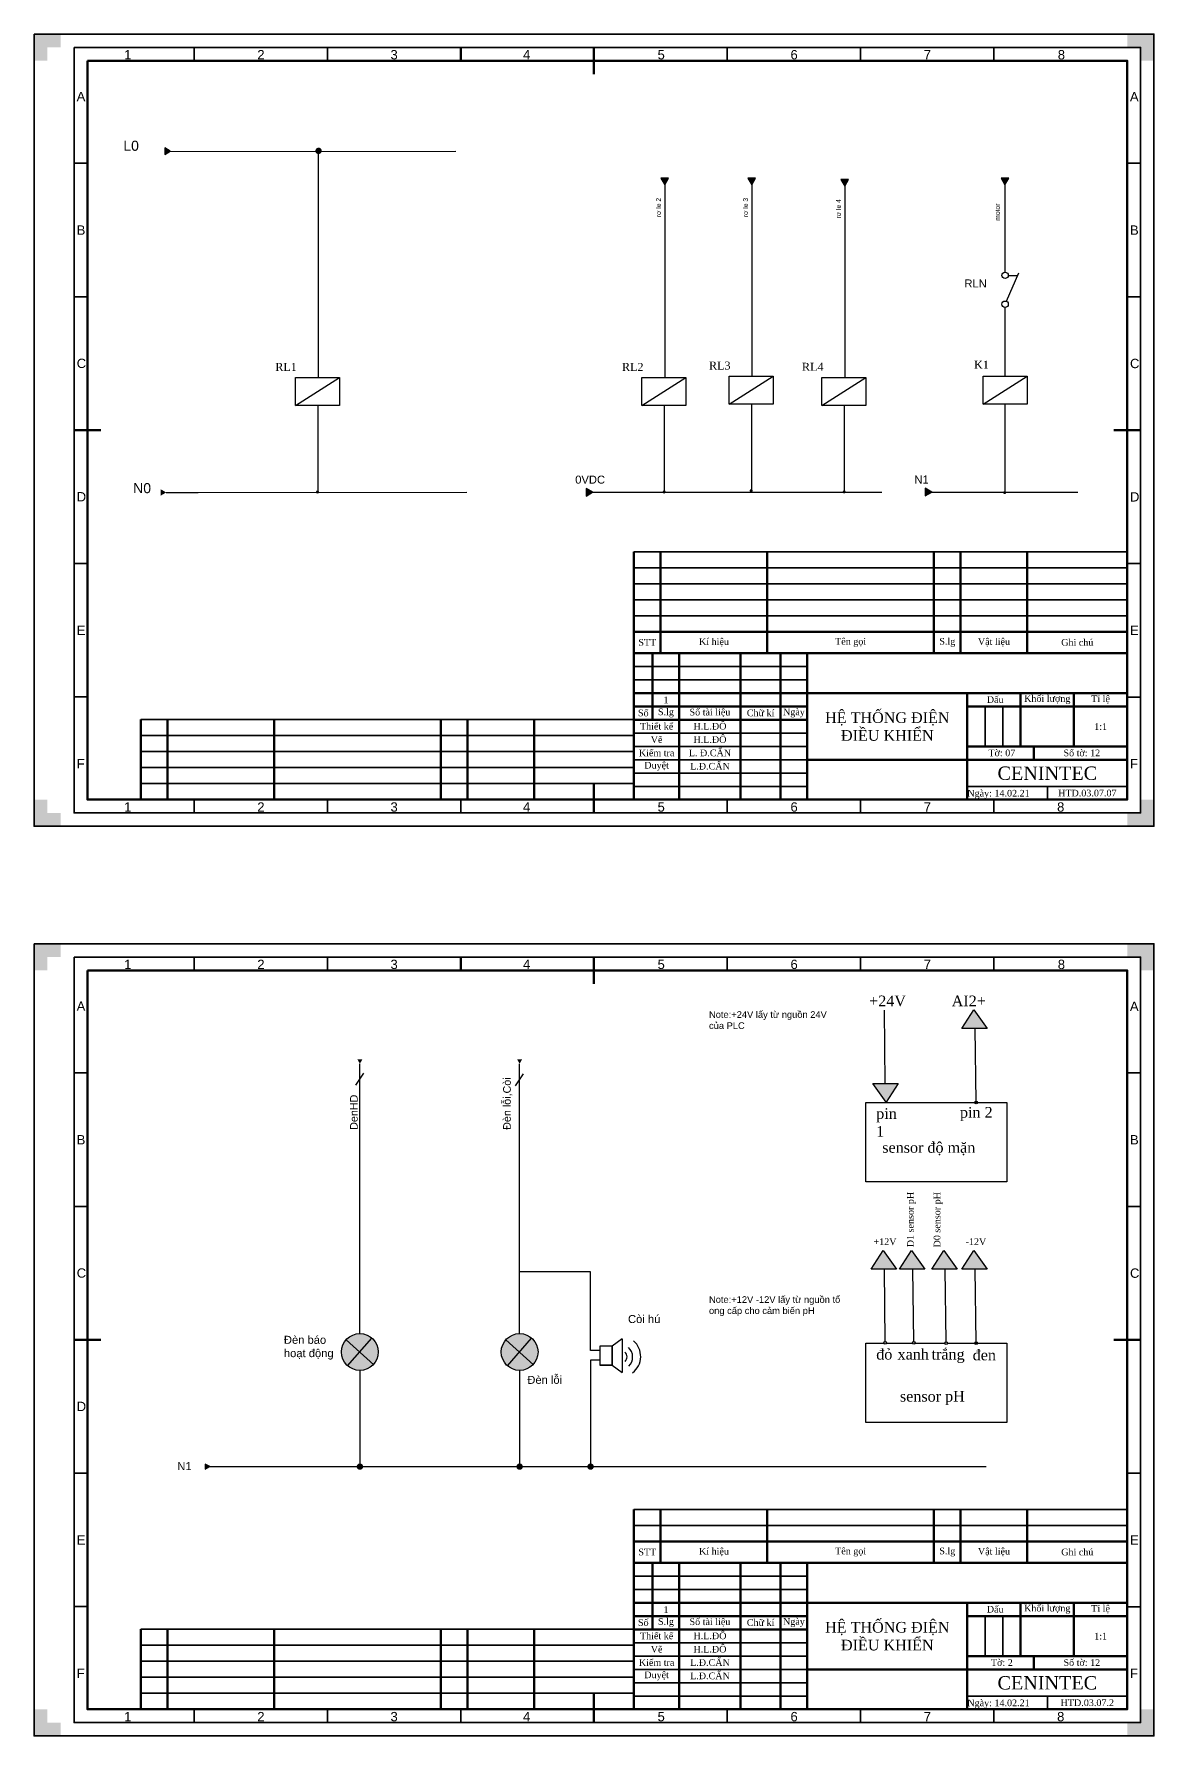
# Model space of a CAD drawing. Header units: inches. Extents: x 425 to 2523, y 1323 to 2367.
# Drawn here: x 1348 to 1768, y 1720 to 2358 of the extents above; entities that cross this region are included whole.
import ezdxf

# ---------------------------------------------------------------- set-up
doc = ezdxf.new("R2010")
doc.units = ezdxf.units.IN
doc.header["$MEASUREMENT"] = 0
for name, color, linetype in [('10', 1, 'Continuous'), ('2', 7, 'Continuous'), ('chinhs', 7, 'Continuous'), ('MISC', 2, 'Continuous'), ('SYMS', 7, 'Continuous')]:
    doc.layers.add(name, color=color, linetype=linetype)
for name, color, linetype, lineweight in [('Khung ban ve', 5, 'Continuous', 70), ('Manh khung ten', 15, 'Continuous', 35), ('Net chu', 30, 'Continuous', 50), ('THIN', 5, 'Continuous', 25)]:
    doc.layers.add(name, color=color, linetype=linetype, lineweight=lineweight)
doc.styles.add('0907', font='arial.ttf', dxfattribs={"height": 20})
doc.styles.get("Standard").update_dxf_attribs({"font": 'times.ttf', "height": 4})
doc.styles.add('STYLE1', font='arial.ttf', dxfattribs={"height": 10})
doc.styles.add('WD', font='arial.ttf', dxfattribs={"height": 2.5})

# ---------------------------------------------------------------- blocks, each defined once
blk = doc.blocks.new('dau-xen')
at = {"layer": 'THIN'}
for points in [[(0, 0), (5, 0), (0, 10), (5, 10)], [(0, 5), (0, 0), (10, 5), (10, 0)]]:
    blk.add_solid(points, dxfattribs=at)
blk = doc.blocks.new('out')
blk.add_hatch(color=256).paths.add_polyline_path([(1893.94, 2268.02), (1892.74, 2265.95), (1895.14, 2265.95)])
blk.add_lwpolyline([(1893.94, 2268.02), (1892.74, 2265.95), (1895.14, 2265.95)], close=True)

msp = doc.modelspace()

# ---------------------------------------------------------------- hatches: boundary and pattern name
at = {"layer": '2', "lineweight": 25}
for color, points in [(256, [(1398.65, 2314.59), (1396.54, 2315.8), (1396.54, 2313.37)]), (256, [(1397.08, 2186.65), (1394.97, 2187.87), (1394.97, 2185.44)]), (3, [(1454.41, 2186.83, 1), (1453.21, 2186.83, 1)]), (3, [(1584.41, 2186.83, 1), (1583.21, 2186.83, 1)]), (3, [(1617.05, 2187.34, 1), (1615.85, 2187.34, 1)]), (3, [(1651.91, 2186.87, 1), (1650.71, 2186.87, 1)]), (3, [(1712.11, 2186.61, 1), (1710.91, 2186.61, 1)]), (256, [(1469.71, 1972.5), (1470.68, 1974.18), (1468.74, 1974.18)]), (256, [(1529.61, 1972.51), (1530.58, 1974.19), (1528.63, 1974.19)])]:
    msp.add_hatch(color=color, dxfattribs=at).paths.add_polyline_path(points)
at = {"layer": '2'}
msp.add_hatch(color=256, dxfattribs=at).paths.add_polyline_path([(1413.39, 1821.47), (1411.71, 1822.45), (1411.71, 1820.5)])
at = {"layer": 'MISC'}
h = msp.add_hatch(color=256, dxfattribs=at)
h.dxf.hatch_style = 1
h.paths.add_polyline_path([(1667.18, 1867.9, 1), (1666.18, 1867.9, 1)])
h.paths.add_polyline_path([(1677.9, 1867.86, 1), (1676.9, 1867.86, 1)])
h.paths.add_polyline_path([(1689.05, 1867.74, 1), (1690.05, 1867.74, 1)])
at = {"layer": 'SYMS'}
h = msp.add_hatch(color=256, dxfattribs=at)
h.dxf.hatch_style = 1
h.paths.add_polyline_path([(1699.98, 1992.73), (1695.48, 1985.73), (1704.98, 1985.73)])
h = msp.add_hatch(color=2, dxfattribs=at)
h.dxf.hatch_style = 1
h.paths.add_polyline_path([(1469.63, 1864.42), (1464.55, 1869.02, 0.183306), (1462.81, 1864.44, 0.214278), (1465.13, 1859.29)])
h.paths.add_polyline_path([(1474.22, 1869.66, 0.410781), (1464.55, 1869.02), (1469.63, 1864.42)])
h.paths.add_polyline_path([(1474.78, 1859.77, 0.188387), (1476.61, 1864.44, 0.217683), (1474.22, 1869.66), (1469.63, 1864.42)])
h.paths.add_polyline_path([(1474.78, 1859.77), (1469.63, 1864.42), (1465.13, 1859.29, 0.408845)])
h.paths.add_polyline_path([(1528.47, 1946.99), (1528.47, 1968.12), (1522.54, 1968.12), (1522.54, 1946.99)], flags=9)
h.paths.add_polyline_path([(1470.46, 1946.69), (1470.46, 1961.32), (1464.53, 1961.32), (1464.53, 1946.69)], flags=9)
h.paths.add_polyline_path([(1531.74, 1850.22), (1546.3, 1850.22), (1546.3, 1856.41), (1531.74, 1856.41)], flags=9)
h.paths.add_polyline_path([(1569.31, 1873.6), (1582.93, 1873.6), (1582.93, 1879.78), (1569.31, 1879.78)], flags=9)
h.paths.add_polyline_path([(1440.18, 1860.83), (1460.33, 1860.83), (1460.33, 1872.03), (1440.18, 1872.03)], flags=9)
h.paths.add_polyline_path([(1400.18, 1818.49), (1407.03, 1818.49), (1407.03, 1824.67), (1400.18, 1824.67)], flags=9)
h = msp.add_hatch(color=256, dxfattribs=at)
h.dxf.hatch_style = 1
h.paths.add_polyline_path([(1667.1, 1958.03), (1671.6, 1965.03), (1662.1, 1965.03)])
h = msp.add_hatch(color=1, dxfattribs=at)
h.dxf.hatch_style = 1
h.paths.add_polyline_path([(1701.27, 1957.95, 1), (1700.27, 1957.95, 1)])
h = msp.add_hatch(color=256, dxfattribs=at)
h.dxf.hatch_style = 1
h.paths.add_polyline_path([(1665.9, 1902.52), (1661.4, 1895.52), (1670.9, 1895.52)])
h = msp.add_hatch(color=256, dxfattribs=at)
h.dxf.hatch_style = 1
h.paths.add_polyline_path([(1676.63, 1902.52), (1672.13, 1895.52), (1681.63, 1895.52)])
h = msp.add_hatch(color=256, dxfattribs=at)
h.dxf.hatch_style = 1
h.paths.add_polyline_path([(1688.75, 1902.52), (1684.25, 1895.52), (1693.75, 1895.52)])
h = msp.add_hatch(color=256, dxfattribs=at)
h.dxf.hatch_style = 1
h.paths.add_polyline_path([(1699.98, 1902.52), (1695.48, 1895.52), (1704.98, 1895.52)])
h = msp.add_hatch(color=1, dxfattribs=at)
h.dxf.hatch_style = 1
h.paths.add_polyline_path([(1524.44, 1869.02, 0.183306), (1522.71, 1864.44, 0.214278), (1525.02, 1859.29), (1529.53, 1864.42)])
h.paths.add_polyline_path([(1534.12, 1869.66, 0.410781), (1524.44, 1869.02), (1529.53, 1864.42)])
h.paths.add_polyline_path([(1536.5, 1864.44, 0.217683), (1534.12, 1869.66), (1529.53, 1864.42), (1534.68, 1859.77, 0.188387)])
h.paths.add_polyline_path([(1534.68, 1859.77), (1529.53, 1864.42), (1525.02, 1859.29, 0.408845)])
h = msp.add_hatch(color=1, dxfattribs=at)
h.dxf.hatch_style = 1
h.paths.add_polyline_path([(1701.27, 1867.74, 1), (1700.27, 1867.74, 1)])

# ---------------------------------------------------------------- linework, layer by layer
for p, q in [((1584.01, 2268.87), (1584.01, 2229.71)), ((1616.65, 2269.38), (1616.65, 2230.22)), ((1651.51, 2268.9), (1651.51, 2229.75)), ((1469.71, 1871.14), (1469.71, 1972.5)), ((1529.6, 1871.14), (1529.6, 1972.5)), ((1469.63, 1864.55), (1469.63, 1864.42)), ((1529.53, 1864.55), (1529.53, 1864.42)), ((1469.71, 1857.35), (1469.71, 1821.47)), ((1529.6, 1857.35), (1529.6, 1821.47)), ((1559.71, 1861.36), (1559.71, 1861.36))]:
    msp.add_line(p, q)
at = {"color": 3}
for p, q in [((1397.07, 2186.68), (1409.09, 2186.68)), ((1409.09, 2186.68), (1509.78, 2186.76)), ((1557, 2186.72), (1569.02, 2186.72)), ((1569.02, 2186.72), (1665.5, 2186.76)), ((1684.18, 2186.77), (1739, 2186.8))]:
    msp.add_line(p, q, dxfattribs=at)
at = {"layer": '2', "color": 1, "lineweight": 25}
msp.add_line((1397, 2314.5), (1505.66, 2314.56), dxfattribs=at)
at = {"layer": '2', "lineweight": 25}
for p, q in [((1454.01, 2314.1), (1454.03, 2229.71)), ((1584.01, 2302), (1584.03, 2237.13)), ((1616.65, 2302), (1616.67, 2237.64)), ((1651.51, 2301.5), (1651.53, 2237.17)), ((1454, 2186.72), (1454, 2219.21)), ((1584, 2186.73), (1584, 2219.21)), ((1616.64, 2187.24), (1616.64, 2219.72)), ((1651.5, 2186.76), (1651.5, 2219.25))]:
    msp.add_line(p, q, dxfattribs=at)
at = {"layer": '2', "color": 0, "lineweight": 25}
for p, q in [((1465.11, 1859.27), (1474.21, 1869.64)), ((1525.01, 1859.27), (1534.1, 1869.64)), ((1464.52, 1869.05), (1474.9, 1859.66)), ((1524.41, 1869.05), (1534.79, 1859.66))]:
    msp.add_line(p, q, dxfattribs=at)
at = {"layer": '2', "color": 3}
msp.add_line((1412.94, 1821.47), (1704.59, 1821.47), dxfattribs=at)
at = {"layer": '2', "lineweight": 25}
msp.add_lwpolyline([(1398.61, 2314.59), (1396.5, 2315.81), (1396.5, 2313.37)], close=True, dxfattribs=at)
at = {"layer": '2', "color": 1, "const_width": 1.2}
msp.add_lwpolyline([(1454.2, 2314.1, 1), (1454.2, 2315.3, 1)], format="xyb", close=True, dxfattribs=at)
at = {"layer": '2'}
msp.add_lwpolyline([(1413.39, 1821.47), (1411.71, 1822.45), (1411.71, 1820.5)], close=True, dxfattribs=at)
at = {"layer": '2', "color": 3, "linetype": 'Continuous', "const_width": 1.2}
for points in [[(1469.71, 1820.87, 1), (1469.71, 1822.07, 1)], [(1529.6, 1820.87, 1), (1529.6, 1822.07, 1)], [(1556.21, 1820.87, 1), (1556.21, 1822.07, 1)]]:
    msp.add_lwpolyline(points, format="xyb", close=True, dxfattribs=at)
at = {"layer": '2', "color": 0, "lineweight": 25}
for centre in [(1469.71, 1864.44), (1529.61, 1864.44)]:
    msp.add_circle(centre, 6.9, dxfattribs=at)
at = {"layer": 'chinhs', "color": 0, "ltscale": 50}
msp.add_line((1568.01, 1869.36), (1564.31, 1866.56), dxfattribs=at)
at = {"layer": 'chinhs'}
for p, q in [((1568.01, 1869.36), (1568.01, 1856.7)), ((1564.31, 1866.56), (1564.31, 1859.5)), ((1564.31, 1859.5), (1559.71, 1859.5)), ((1564.31, 1859.5), (1568.01, 1856.7))]:
    msp.add_line(p, q, dxfattribs=at)
msp.add_lwpolyline([(1564.31, 1866.56), (1559.71, 1866.56), (1559.71, 1859.5), (1564.31, 1859.5)], close=True, dxfattribs=at)
for centre, radius, start, end in [((1567.61, 1862.6), 2.3, 312.32653, 50.43586), ((1567, 1862.55), 5, 315.92837, 46.42794), ((1567.36, 1862.79), 7.66, 307.17881, 49.51585)]:
    msp.add_arc(centre, radius, start, end, dxfattribs=at)
at = {"layer": 'Khung ban ve'}
for p, q in [((1557.5, 2353.5), (1557.5, 2343.5)), ((1362.5, 2210), (1372.5, 2210)), ((1752.5, 2210), (1762.5, 2210)), ((1572.5, 2126.38), (1572.5, 2164.38)), ((1582.5, 2126.38), (1582.5, 2164.38)), ((1622.5, 2126.38), (1622.5, 2164.38)), ((1685, 2126.38), (1685, 2164.38)), ((1695, 2126.38), (1695, 2164.38)), ((1720, 2126.38), (1720, 2164.38)), ((1572.5, 2134.38), (1757.52, 2134.38)), ((1572.5, 2071.38), (1572.5, 2126.38)), ((1572.5, 2126.38), (1757.52, 2126.38)), ((1579.5, 2101.38), (1579.5, 2126.38)), ((1589.5, 2071.38), (1589.5, 2126.38)), ((1612.5, 2071.38), (1612.5, 2126.38)), ((1627.5, 2071.38), (1627.5, 2126.38)), ((1637.5, 2071.38), (1637.5, 2126.38)), ((1757.5, 2121.38), (1757.52, 2121.38)), ((1757.5, 2116.38), (1757.52, 2116.38)), ((1572.5, 2111.38), (1757.52, 2111.38)), ((1572.5, 2106.38), (1637.5, 2106.38)), ((1697.5, 2071.38), (1697.5, 2111.38)), ((1697.5, 2106.38), (1757.52, 2106.38)), ((1717.5, 2091.38), (1717.5, 2111.38)), ((1737.5, 2091.38), (1737.5, 2111.38)), ((1387.5, 2071.5), (1387.5, 2101.5)), ((1397.5, 2071.5), (1397.5, 2101.5)), ((1437.5, 2071.5), (1437.5, 2101.5)), ((1500, 2071.5), (1500, 2101.5)), ((1510, 2071.5), (1510, 2101.5)), ((1535, 2071.5), (1535, 2101.5)), ((1572.5, 2101.38), (1637.5, 2101.38)), ((1757.5, 2101.38), (1757.52, 2101.38)), ((1757.5, 2096.38), (1757.52, 2096.38)), ((1757.5, 2086.38), (1637.5, 2086.38)), ((1697.5, 2091.38), (1757.52, 2091.38)), ((1722.5, 2086.38), (1722.5, 2091.38)), ((1757.5, 2081.38), (1757.52, 2081.38)), ((1557.5, 2077.43), (1557.5, 2066.5)), ((1557.5, 2012.5), (1557.5, 2002.5)), ((1362.5, 1869), (1372.5, 1869)), ((1752.5, 1869), (1762.5, 1869)), ((1572.5, 1785.38), (1572.5, 1805.38)), ((1582.5, 1785.38), (1582.5, 1805.38)), ((1622.5, 1785.38), (1622.5, 1805.38)), ((1685, 1785.38), (1685, 1805.38)), ((1695, 1785.38), (1695, 1805.38)), ((1720, 1785.38), (1720, 1805.38)), ((1572.5, 1793.38), (1757.52, 1793.38)), ((1572.5, 1730.38), (1572.5, 1785.38)), ((1572.5, 1785.38), (1757.52, 1785.38)), ((1579.5, 1760.38), (1579.5, 1785.38)), ((1589.5, 1730.38), (1589.5, 1785.38)), ((1612.5, 1730.38), (1612.5, 1785.38)), ((1627.5, 1730.38), (1627.5, 1785.38)), ((1637.5, 1730.38), (1637.5, 1785.38)), ((1757.5, 1780.38), (1757.52, 1780.38)), ((1757.5, 1775.38), (1757.52, 1775.38)), ((1572.5, 1770.38), (1757.52, 1770.38)), ((1697.5, 1730.38), (1697.5, 1770.38)), ((1717.5, 1750.38), (1717.5, 1770.38)), ((1737.5, 1750.38), (1737.5, 1770.38)), ((1572.5, 1765.38), (1637.5, 1765.38)), ((1697.5, 1765.38), (1757.52, 1765.38)), ((1387.5, 1730.5), (1387.5, 1760.5)), ((1397.5, 1730.5), (1397.5, 1760.5)), ((1437.5, 1730.5), (1437.5, 1760.5)), ((1500, 1730.5), (1500, 1760.5)), ((1510, 1730.5), (1510, 1760.5)), ((1535, 1730.5), (1535, 1760.5)), ((1572.5, 1760.38), (1637.5, 1760.38)), ((1757.5, 1760.38), (1757.52, 1760.38)), ((1757.5, 1755.38), (1757.52, 1755.38)), ((1697.5, 1750.38), (1757.52, 1750.38)), ((1722.5, 1745.38), (1722.5, 1750.38)), ((1757.5, 1745.38), (1637.5, 1745.38)), ((1557.5, 1736.43), (1557.5, 1725.5)), ((1757.5, 1740.38), (1757.52, 1740.38))]:
    msp.add_line(p, q, dxfattribs=at)
for points in [[(1367.5, 2348.5), (1757.5, 2348.5), (1757.5, 2071.5), (1367.5, 2071.5)], [(1367.5, 2007.5), (1757.5, 2007.5), (1757.5, 1730.5), (1367.5, 1730.5)]]:
    msp.add_lwpolyline(points, close=True, dxfattribs=at)
at = {"layer": 'Manh khung ten'}
for p, q in [((1407.5, 2353.5), (1407.5, 2348.5)), ((1457.5, 2353.5), (1457.5, 2348.5)), ((1607.5, 2353.5), (1607.5, 2348.5)), ((1657.5, 2353.5), (1657.5, 2348.5)), ((1707.5, 2353.5), (1707.5, 2348.5)), ((1367.47, 2310.04), (1362.48, 2310.04)), ((1762.47, 2310.04), (1757.48, 2310.04)), ((1367.48, 2260), (1362.5, 2260)), ((1762.48, 2260), (1757.5, 2260)), ((1572.5, 2164.38), (1757.52, 2164.38)), ((1367.48, 2160.04), (1362.5, 2160.04)), ((1572.5, 2158.38), (1757.52, 2158.38)), ((1762.48, 2160), (1757.5, 2160)), ((1572.5, 2152.38), (1757.52, 2152.38)), ((1572.5, 2146.38), (1757.52, 2146.38)), ((1572.5, 2140.38), (1757.52, 2140.38)), ((1572.5, 2121.38), (1637.5, 2121.38)), ((1572.5, 2116.38), (1637.5, 2116.38)), ((1367.5, 2110), (1362.52, 2110)), ((1704.17, 2091.38), (1704.17, 2106.38)), ((1710.83, 2091.38), (1710.83, 2106.38)), ((1762.5, 2109.96), (1757.52, 2109.96)), ((1387.5, 2101.5), (1572.52, 2101.5)), ((1387.5, 2095.5), (1572.52, 2095.5)), ((1572.5, 2096.38), (1637.5, 2096.38)), ((1387.5, 2089.5), (1572.52, 2089.5)), ((1572.5, 2091.38), (1637.5, 2091.38)), ((1572.5, 2086.38), (1637.5, 2086.38)), ((1387.5, 2083.5), (1572.52, 2083.5)), ((1572.5, 2081.38), (1637.5, 2081.38)), ((1387.5, 2077.5), (1572.52, 2077.5)), ((1572.5, 2076.38), (1637.5, 2076.38)), ((1697.5, 2076.38), (1757.52, 2076.38)), ((1727.51, 2076.38), (1727.51, 2071.5)), ((1407.5, 2071.5), (1407.5, 2066.5)), ((1457.5, 2071.5), (1457.5, 2066.5)), ((1507.5, 2071.5), (1507.5, 2066.5)), ((1607.5, 2071.5), (1607.5, 2066.5)), ((1657.5, 2071.5), (1657.5, 2066.5)), ((1707.5, 2071.5), (1707.5, 2066.5)), ((1407.5, 2012.5), (1407.5, 2007.5)), ((1457.5, 2012.5), (1457.5, 2007.5)), ((1607.5, 2012.5), (1607.5, 2007.5)), ((1657.5, 2012.5), (1657.5, 2007.5)), ((1707.5, 2012.5), (1707.5, 2007.5)), ((1367.47, 1969.04), (1362.48, 1969.04)), ((1762.47, 1969.04), (1757.48, 1969.04)), ((1367.48, 1919), (1362.5, 1919)), ((1762.48, 1919), (1757.5, 1919)), ((1367.48, 1819.04), (1362.5, 1819.04)), ((1762.48, 1819), (1757.5, 1819)), ((1572.5, 1805.38), (1757.52, 1805.38)), ((1572.5, 1799.38), (1757.52, 1799.38)), ((1572.5, 1780.38), (1637.5, 1780.38)), ((1572.5, 1775.38), (1637.5, 1775.38)), ((1367.5, 1769), (1362.52, 1769)), ((1762.5, 1768.96), (1757.52, 1768.96)), ((1704.17, 1750.38), (1704.17, 1765.38)), ((1710.83, 1750.38), (1710.83, 1765.38)), ((1387.5, 1760.5), (1572.52, 1760.5)), ((1387.5, 1754.5), (1572.52, 1754.5)), ((1572.5, 1755.38), (1637.5, 1755.38)), ((1387.5, 1748.5), (1572.52, 1748.5)), ((1572.5, 1750.38), (1637.5, 1750.38)), ((1387.5, 1742.5), (1572.52, 1742.5)), ((1572.5, 1745.38), (1637.5, 1745.38)), ((1387.5, 1736.5), (1572.52, 1736.5)), ((1572.5, 1740.38), (1637.5, 1740.38)), ((1572.5, 1735.38), (1637.5, 1735.38)), ((1697.5, 1735.38), (1757.52, 1735.38)), ((1727.51, 1735.38), (1727.51, 1730.5)), ((1407.5, 1730.5), (1407.5, 1725.5)), ((1457.5, 1730.5), (1457.5, 1725.5)), ((1507.5, 1730.5), (1507.5, 1725.5)), ((1607.5, 1730.5), (1607.5, 1725.5)), ((1657.5, 1730.5), (1657.5, 1725.5)), ((1707.5, 1730.5), (1707.5, 1725.5))]:
    msp.add_line(p, q, dxfattribs=at)
at = {"layer": 'Manh khung ten', "lineweight": 25}
for points in [[(1347.5, 2061.5), (1767.5, 2061.5), (1767.5, 2358.5), (1347.5, 2358.5)], [(1347.5, 1720.5), (1767.5, 1720.5), (1767.5, 2017.5), (1347.5, 2017.5)]]:
    msp.add_lwpolyline(points, close=True, dxfattribs=at)
at = {"layer": 'Manh khung ten'}
for points in [[(1347.5, 2358.5), (1767.5, 2358.5), (1767.5, 2061.5), (1347.5, 2061.5)], [(1362.5, 2353.5), (1762.5, 2353.5), (1762.5, 2066.5), (1362.5, 2066.5)], [(1347.5, 2017.5), (1767.5, 2017.5), (1767.5, 1720.5), (1347.5, 1720.5)], [(1362.5, 2012.5), (1762.5, 2012.5), (1762.5, 1725.5), (1362.5, 1725.5)]]:
    msp.add_lwpolyline(points, close=True, dxfattribs=at)
at = {"layer": 'Net chu'}
for p, q in [((1507.5, 2353.5), (1507.5, 2348.5)), ((1507.5, 2012.5), (1507.5, 2007.5))]:
    msp.add_line(p, q, dxfattribs=at)
at = {"layer": 'SYMS'}
for p, q in [((1711.66, 2269.24), (1711.66, 2302.14)), ((1712.86, 2268.04), (1716.4, 2268.04)), ((1711.66, 2230.26), (1711.66, 2256.02)), ((1445.5, 2219.21), (1462, 2229.71)), ((1575.5, 2219.21), (1592, 2229.71)), ((1608.14, 2219.72), (1624.64, 2230.22)), ((1643, 2219.25), (1659.5, 2229.75)), ((1703.41, 2219.76), (1719.91, 2230.26)), ((1711.59, 2219.76), (1711.59, 2186.79)), ((1666.31, 1992.53), (1666.6, 1965.03)), ((1695.48, 1985.73), (1699.98, 1992.73)), ((1699.98, 1992.73), (1704.98, 1985.73)), ((1704.98, 1985.73), (1695.48, 1985.73)), ((1700.77, 1958.23), (1700.48, 1985.73)), ((1468.21, 1964.5), (1471.21, 1969)), ((1528.1, 1964.25), (1531.1, 1968.75)), ((1662.1, 1965.03), (1671.6, 1965.03)), ((1667.1, 1958.03), (1662.1, 1965.03)), ((1671.6, 1965.03), (1667.1, 1958.03)), ((1661.4, 1895.52), (1665.9, 1902.52)), ((1665.9, 1902.52), (1670.9, 1895.52)), ((1672.13, 1895.52), (1676.63, 1902.52)), ((1676.63, 1902.52), (1681.63, 1895.52)), ((1684.25, 1895.52), (1688.75, 1902.52)), ((1688.75, 1902.52), (1693.75, 1895.52)), ((1695.48, 1895.52), (1699.98, 1902.52)), ((1699.98, 1902.52), (1704.98, 1895.52)), ((1670.9, 1895.52), (1661.4, 1895.52)), ((1666.68, 1868.4), (1666.4, 1895.52)), ((1681.63, 1895.52), (1672.13, 1895.52)), ((1677.41, 1868.36), (1677.13, 1895.52)), ((1693.75, 1895.52), (1684.25, 1895.52)), ((1689.53, 1868.24), (1689.25, 1895.52)), ((1704.98, 1895.52), (1695.48, 1895.52)), ((1700.77, 1868.02), (1700.48, 1895.52)), ((1556.21, 1894.5), (1529.6, 1894.5)), ((1556.21, 1865), (1556.21, 1894.5)), ((1559.71, 1865), (1556.21, 1865)), ((1559.71, 1861.36), (1556.21, 1861.36)), ((1556.21, 1861.36), (1556.21, 1821.47))]:
    msp.add_line(p, q, dxfattribs=at)
at = {"layer": 'SYMS', "color": 0}
msp.add_line((1712.14, 2258.31), (1716.83, 2269.02), dxfattribs=at)
at = {"layer": 'SYMS'}
for points in [[(1445.5, 2229.71), (1462, 2229.71), (1462, 2219.21), (1445.5, 2219.21), (1445.5, 2229.71)], [(1575.5, 2229.71), (1592, 2229.71), (1592, 2219.21), (1575.5, 2219.21), (1575.5, 2229.71)], [(1608.14, 2230.22), (1624.64, 2230.22), (1624.64, 2219.72), (1608.14, 2219.72), (1608.14, 2230.22)], [(1643, 2229.75), (1659.5, 2229.75), (1659.5, 2219.25), (1643, 2219.25), (1643, 2229.75)], [(1703.41, 2230.26), (1719.91, 2230.26), (1719.91, 2219.76), (1703.41, 2219.76), (1703.41, 2230.26)]]:
    msp.add_lwpolyline(points, dxfattribs=at)
at = {"layer": 'SYMS', "color": 2}
for points in [[(1666.68, 1957.99), (1712.38, 1957.99), (1712.38, 1928.18), (1659.5, 1928.18), (1659.5, 1957.99), (1666.68, 1957.99)], [(1690.05, 1867.78), (1712.38, 1867.78), (1712.38, 1837.97), (1659.5, 1837.97), (1659.5, 1867.78), (1666.2, 1867.78)], [(1667.17, 1867.78), (1676.91, 1867.78)], [(1677.9, 1867.78), (1689.06, 1867.78)]]:
    msp.add_lwpolyline(points, dxfattribs=at)
at = {"layer": 'SYMS', "color": 1}
for centre in [(1711.66, 2268.04), (1711.66, 2257.21)]:
    msp.add_circle(centre, 1.2, dxfattribs=at)
at = {"layer": 'SYMS'}
for centre in [(1700.77, 1957.95), (1666.68, 1867.9), (1677.4, 1867.86), (1689.55, 1867.74), (1700.77, 1867.74)]:
    msp.add_circle(centre, 0.5, dxfattribs=at)

# ---------------------------------------------------------------- block references
at = {"xscale": 1.2, "yscale": 1.2, "zscale": 1.2}
for p, rotation in [((3856.74, 5023.63), 180), ((3889.38, 5023.63), 180), ((3924.24, 5023.13), 180), ((3984.32, 5023.65), 180), ((-1164.63, 4459.45), 270), ((-1037.45, 4459.5), 270)]:
    msp.add_blockref('out', p, dxfattribs=dict(at, rotation=rotation))
at = {"layer": 'Manh khung ten', "xscale": -1, "rotation": 180}
for p in [(1347.5, 2358.5), (1347.5, 2017.5)]:
    msp.add_blockref('dau-xen', p, dxfattribs=at)
at = {"layer": 'Manh khung ten', "rotation": 180}
for p in [(1767.5, 2358.5), (1767.5, 2017.5)]:
    msp.add_blockref('dau-xen', p, dxfattribs=at)
at = {"layer": 'Manh khung ten'}
for p in [(1347.5, 2061.5), (1347.5, 1720.5)]:
    msp.add_blockref('dau-xen', p, dxfattribs=at)
at = {"layer": 'Manh khung ten', "xscale": -1}
for p in [(1767.5, 2061.5), (1767.5, 1720.5)]:
    msp.add_blockref('dau-xen', p, dxfattribs=at)

# ---------------------------------------------------------------- texts
at = {"insert": (1696.41, 2266.51), "char_height": 3, "width": 8.2552, "attachment_point": 1, "style": 'WD'}
msp.add_mtext('\\pt3;RLN', dxfattribs=at)
at = {"attachment_point": 5}
for s, insert, char_height, width in [('HỆ THỐNG ĐIỆN ĐIỀU KHIỂN', (1667.5, 2098.88), 4, 60), ('1:1', (1747.51, 2098.88), 2.5, 20.0168), ('{\\fTimes New Roman|b0|i0|c238|p18;HTD.0}3{\\fTimes New Roman|b0|i0|c238|p18;.0}7{\\fTimes New Roman|b0|i0|c238|p18;.0}7', (1742.5, 2073.94), 2.5, 29.9915), ('HỆ THỐNG ĐIỆN ĐIỀU KHIỂN', (1667.5, 1757.88), 4, 60), ('1:1', (1747.51, 1757.88), 2.5, 20.0168), ('{\\fTimes New Roman|b0|i0|c238|p18;HTD.0}3{\\fTimes New Roman|b0|i0|c238|p18;.0}7{\\fTimes New Roman|b0|i0|c238|p18;.}2', (1742.5, 1732.94), 2.5, 29.9915)]:
    msp.add_mtext(s, dxfattribs=dict(at, insert=insert, char_height=char_height, width=width))
at = {"color": 2, "linetype": 'ByBlock', "lineweight": 25, "char_height": 2.5, "width": 30.0084, "attachment_point": 1}
for insert in [(1697.5, 2075.16), (1697.5, 1734.16)]:
    msp.add_mtext('{\\fTimes New Roman|b0|i0|c0|p18;Ngày: 14.02.21}', dxfattribs=dict(at, insert=insert))
at = {"layer": '10', "char_height": 2.5, "attachment_point": 1, "style": 'STYLE1'}
for s, insert in [('Note:+24V lấy từ nguồn 24V của PLC', (1600.63, 1992.19)), ('Note:+12V -12V lấy từ nguồn tổ ong cấp cho cảm biến pH', (1600.63, 1885.35))]:
    msp.add_mtext_dynamic_manual_height_columns(s, width=50.506, gutter_width=50, heights=[0], dxfattribs=dict(at, insert=insert))
at = {"layer": '2', "color": 0, "attachment_point": 1, "rotation": 90, "style": 'WD'}
for s, insert, char_height, width in [('rơ le 2', (1580.79, 2289.86), 1.8, 27.2678), ('rơ le 3', (1613.42, 2289.86), 1.8, 27.2678), ('rơ le 4', (1648.29, 2289.36), 1.8, 27.2678), ('motor ', (1707.91, 2288.51), 1.8, 24.6997), ('Đèn lỗi,Còi', (1523.41, 1947.72), 2.88, 32.7214), ('DenHD', (1466.01, 1947.72), 2.88, 32.7214)]:
    msp.add_mtext(s, dxfattribs=dict(at, insert=insert, char_height=char_height, width=width))
at = {"layer": '2', "color": 0, "char_height": 3, "width": 27.2678, "attachment_point": 1, "style": 'WD'}
for s, insert in [('0VDC', (1550.46, 2192.96)), ('N1', (1677.64, 2193.01))]:
    msp.add_mtext(s, dxfattribs=dict(at, insert=insert))
at = {"layer": 'Net chu', "style": '0907'}
for s, p in [('1', (1381.31, 2349)), ('2', (1431.23, 2349)), ('3', (1481.18, 2349)), ('4', (1530.88, 2349)), ('5', (1581.34, 2349)), ('6', (1631.19, 2349)), ('7', (1681.17, 2349)), ('8', (1731.42, 2349)), ('A', (1363.48, 2333.33)), ('A', (1758.48, 2333.29)), ('B', (1363.5, 2283.25)), ('B', (1758.5, 2283.25)), ('C', (1363.5, 2233.29)), ('C', (1758.5, 2233.25)), ('D', (1363.5, 2183.29)), ('D', (1758.5, 2183.25)), ('E', (1363.52, 2133.25)), ('E', (1758.52, 2133.22)), ('F', (1363.52, 2083.25)), ('F', (1758.52, 2083.22)), ('1', (1381.31, 2067)), ('2', (1431.23, 2067)), ('3', (1481.18, 2067)), ('4', (1530.88, 2067)), ('5', (1581.34, 2067)), ('6', (1631.19, 2067)), ('7', (1681.17, 2067)), ('8', (1731.17, 2067)), ('1', (1381.31, 2008)), ('2', (1431.23, 2008)), ('3', (1481.18, 2008)), ('4', (1530.88, 2008)), ('5', (1581.34, 2008)), ('6', (1631.19, 2008)), ('7', (1681.17, 2008)), ('8', (1731.42, 2008)), ('A', (1363.48, 1992.33)), ('A', (1758.48, 1992.29)), ('B', (1363.5, 1942.25)), ('B', (1758.5, 1942.25)), ('C', (1363.5, 1892.29)), ('C', (1758.5, 1892.25)), ('D', (1363.5, 1842.29)), ('E', (1363.52, 1792.25)), ('E', (1758.52, 1792.22)), ('F', (1363.52, 1742.25)), ('F', (1758.52, 1742.22)), ('1', (1381.31, 1726)), ('2', (1431.23, 1726)), ('3', (1481.18, 1726)), ('4', (1530.88, 1726)), ('5', (1581.34, 1726)), ('6', (1631.19, 1726)), ('7', (1681.17, 1726)), ('8', (1731.17, 1726))]:
    msp.add_text(s, height=3.5, dxfattribs=at).set_placement(p)
at = {"layer": 'Net chu', "attachment_point": 5}
for s, insert, char_height, width in [('{\\fTimes New Roman|b0|i0|c238|p18;S}TT', (1577.49, 2130.44), 2.5, 10.0169), ('Kí hiệu', (1602.49, 2130.44), 2.5, 40.0169), ('Tên gọi', (1653.74, 2130.44), 2.5, 62.5169), ('{\\fTimes New Roman|b0|i0|c238|p18;S}.lg', (1689.99, 2130.44), 2.5, 10.0169), ('Vật liệu', (1707.49, 2130.44), 2.5, 25.0169), ('Ghi chú', (1738.74, 2130.44), 2.5, 37.5168), ('Số', (1575.98, 2104), 2.5, 7), ('S.lg', (1584.48, 2104), 2.5, 10), ('1', (1584.5, 2108.88), 2.5, 10), ('Số tài liệu', (1600.98, 2104), 2.5, 23), ('Chữ kí', (1619.98, 2104), 2.5, 15), ('Ngày', (1632.48, 2104), 2.5, 10), (' Dấu', (1707.48, 2109), 2.5, 120.0168), ('Khối lượng', (1727.48, 2109), 2.5, 120.0168), ('Tỉ lệ', (1747.48, 2109), 2.5, 120.0168), ('Thiết kế', (1580.98, 2099), 2.5, 17), ('H.L.ĐÔ', (1600.99, 2099), 2.5, 23.0169), ('Vẽ', (1580.98, 2094), 2.5, 17), ('H.L.ĐÔ', (1600.99, 2094), 2.5, 23.0169), ('{\\fTimes New Roman|b0|i0|c186|p18;Kiểm tra}', (1580.98, 2089), 2.5, 17), ('L. Đ.CẨN', (1600.99, 2089), 2.5, 23.0169), ('{\\fTimes New Roman|b0|i0|c186|p18; Tờ:} 07', (1709.98, 2089), 2.5, 25), ('{\\fTimes New Roman|b0|i0|c186|p18; Số tờ:} 12', (1739.98, 2089), 2.5, 35), ('Duyệt', (1580.98, 2084), 2.5, 17), ('L.Đ.CẨN', (1600.99, 2084), 2.5, 23.0169), ('CENINTEC', (1727.5, 2081.38), 5, 60), ('{\\fTimes New Roman|b0|i0|c238|p18;S}TT', (1577.49, 1789.44), 2.5, 10.0169), ('Kí hiệu', (1602.49, 1789.44), 2.5, 40.0169), ('Tên gọi', (1653.74, 1789.44), 2.5, 62.5169), ('{\\fTimes New Roman|b0|i0|c238|p18;S}.lg', (1689.99, 1789.44), 2.5, 10.0169), ('Vật liệu', (1707.49, 1789.44), 2.5, 25.0169), ('Ghi chú', (1738.74, 1789.44), 2.5, 37.5168), ('1', (1584.5, 1767.88), 2.5, 10), (' Dấu', (1707.48, 1768), 2.5, 120.0168), ('Khối lượng', (1727.48, 1768), 2.5, 120.0168), ('Tỉ lệ', (1747.48, 1768), 2.5, 120.0168), ('Số', (1575.98, 1763), 2.5, 7), ('S.lg', (1584.48, 1763), 2.5, 10), ('Số tài liệu', (1600.98, 1763), 2.5, 23), ('Chữ kí', (1619.98, 1763), 2.5, 15), ('Ngày', (1632.48, 1763), 2.5, 10), ('Thiết kế', (1580.98, 1758), 2.5, 17), ('H.L.ĐÔ', (1600.99, 1758), 2.5, 23.0169), ('H.L.ĐÔ', (1600.99, 1753), 2.5, 23.0169), ('{\\fTimes New Roman|b0|i0|c186|p18;Kiểm tra}', (1580.98, 1748), 2.5, 17), ('Vẽ', (1580.98, 1753), 2.5, 17), ('L.Đ.CẨN', (1600.99, 1748), 2.5, 23.0169), ('{\\fTimes New Roman|b0|i0|c186|p18; Tờ:} 2', (1709.98, 1748), 2.5, 25), ('{\\fTimes New Roman|b0|i0|c186|p18; Số tờ:} 12', (1739.98, 1748), 2.5, 35), ('Duyệt', (1580.98, 1743), 2.5, 17), ('L.Đ.CẨN', (1600.99, 1743), 2.5, 23.0169), ('CENINTEC', (1727.5, 1740.38), 5, 60)]:
    msp.add_mtext(s, dxfattribs=dict(at, insert=insert, char_height=char_height, width=width))
at = {"layer": 'SYMS', "color": 1, "attachment_point": 1, "style": 'WD'}
for s, insert, char_height, width in [('{\\C0;L0}', (1381, 2318.5), 3.75, 21.0749), ('{\\C0;N1}', (1401.24, 1823.14), 3, 8.2552)]:
    msp.add_mtext(s, dxfattribs=dict(at, insert=insert, char_height=char_height, width=width))
at = {"layer": 'SYMS', "color": 1, "lineweight": 25, "attachment_point": 1, "style": 'WD'}
for s, insert, char_height, width in [('{\\fTimes New Roman|b0|i0|c238|p18;\\C0;R\\fTimes New Roman|b0|i0|c0|p18;L1}', (1438, 2235.21), 3, 8.2552), ('{\\fTimes New Roman|b0|i0|c238|p18;\\C0;R\\fTimes New Roman|b0|i0|c0|p18;L2}', (1568, 2235.21), 3, 8.2552), ('{\\fTimes New Roman|b0|i0|c238|p18;\\C0;R\\fTimes New Roman|b0|i0|c0|p18;L3}', (1600.64, 2235.72), 3, 8.2552), ('{\\fTimes New Roman|b0|i0|c238|p18;\\C0;R\\fTimes New Roman|b0|i0|c0|p18;L4}', (1635.5, 2235.25), 3, 8.2552), ('{\\fTimes New Roman|b0|i0|c0|p18;\\C0;K1}', (1700.04, 2236.02), 3, 8.2552), ('{\\C0;N0}', (1384.69, 2190.14), 3.75, 10.319), ('{\\C0;Còi hú}', (1570.27, 1878.29), 3, 26.7206)]:
    msp.add_mtext(s, dxfattribs=dict(at, insert=insert, char_height=char_height, width=width))
at = {"layer": 'SYMS', "attachment_point": 1}
for s, width, insert, char_height in [('+24V', 14.4348, (1660.69, 1998.05), 4), ('AI2+', 14.4348, (1691.65, 1998.05), 4), ('pin 1', 10.8025, (1663.34, 1955.82), 4), ('pin 2', 13.7825, (1694.75, 1956.29), 4), ('sensor độ mặn', 45.0449, (1665.6, 1943.12), 4), ('+12V', 14.4348, (1662.31, 1907.04), 2.5), ('-12V', 14.4348, (1696.85, 1907.04), 2.5), ('đỏ', 10.8025, (1663.34, 1865.61), 4), ('xanh', 10.8025, (1671.35, 1865.61), 4), ('trắng', 10.8025, (1684.09, 1865.61), 4), ('đen', 13.7825, (1699.52, 1865.32), 4), ('sensor pH', 45.0449, (1672.22, 1849.84), 4)]:
    msp.add_mtext_dynamic_manual_height_columns(s, width=width, gutter_width=50, heights=[0], dxfattribs=dict(at, insert=insert, char_height=char_height))
at = {"layer": 'SYMS', "char_height": 2.5, "attachment_point": 1, "rotation": 90}
for s, width, insert in [('D1 sensor pH', 26.6272, (1674.9, 1903.71)), ('D0 sensor pH', 34.1303, (1684.9, 1903.63))]:
    msp.add_mtext_dynamic_manual_height_columns(s, width=width, gutter_width=50, heights=[0], dxfattribs=dict(at, insert=insert))
at = {"layer": 'SYMS', "color": 3, "lineweight": 25, "char_height": 3, "width": 18.9302, "attachment_point": 1, "style": 'WD'}
for s, insert in [('{\\C0;Đèn báo hoạt động}', (1441.21, 1870.5)), ('{\\C0;Đèn lỗi}', (1532.5, 1855.5))]:
    msp.add_mtext(s, dxfattribs=dict(at, insert=insert))

doc.saveas('drawing.dxf')
